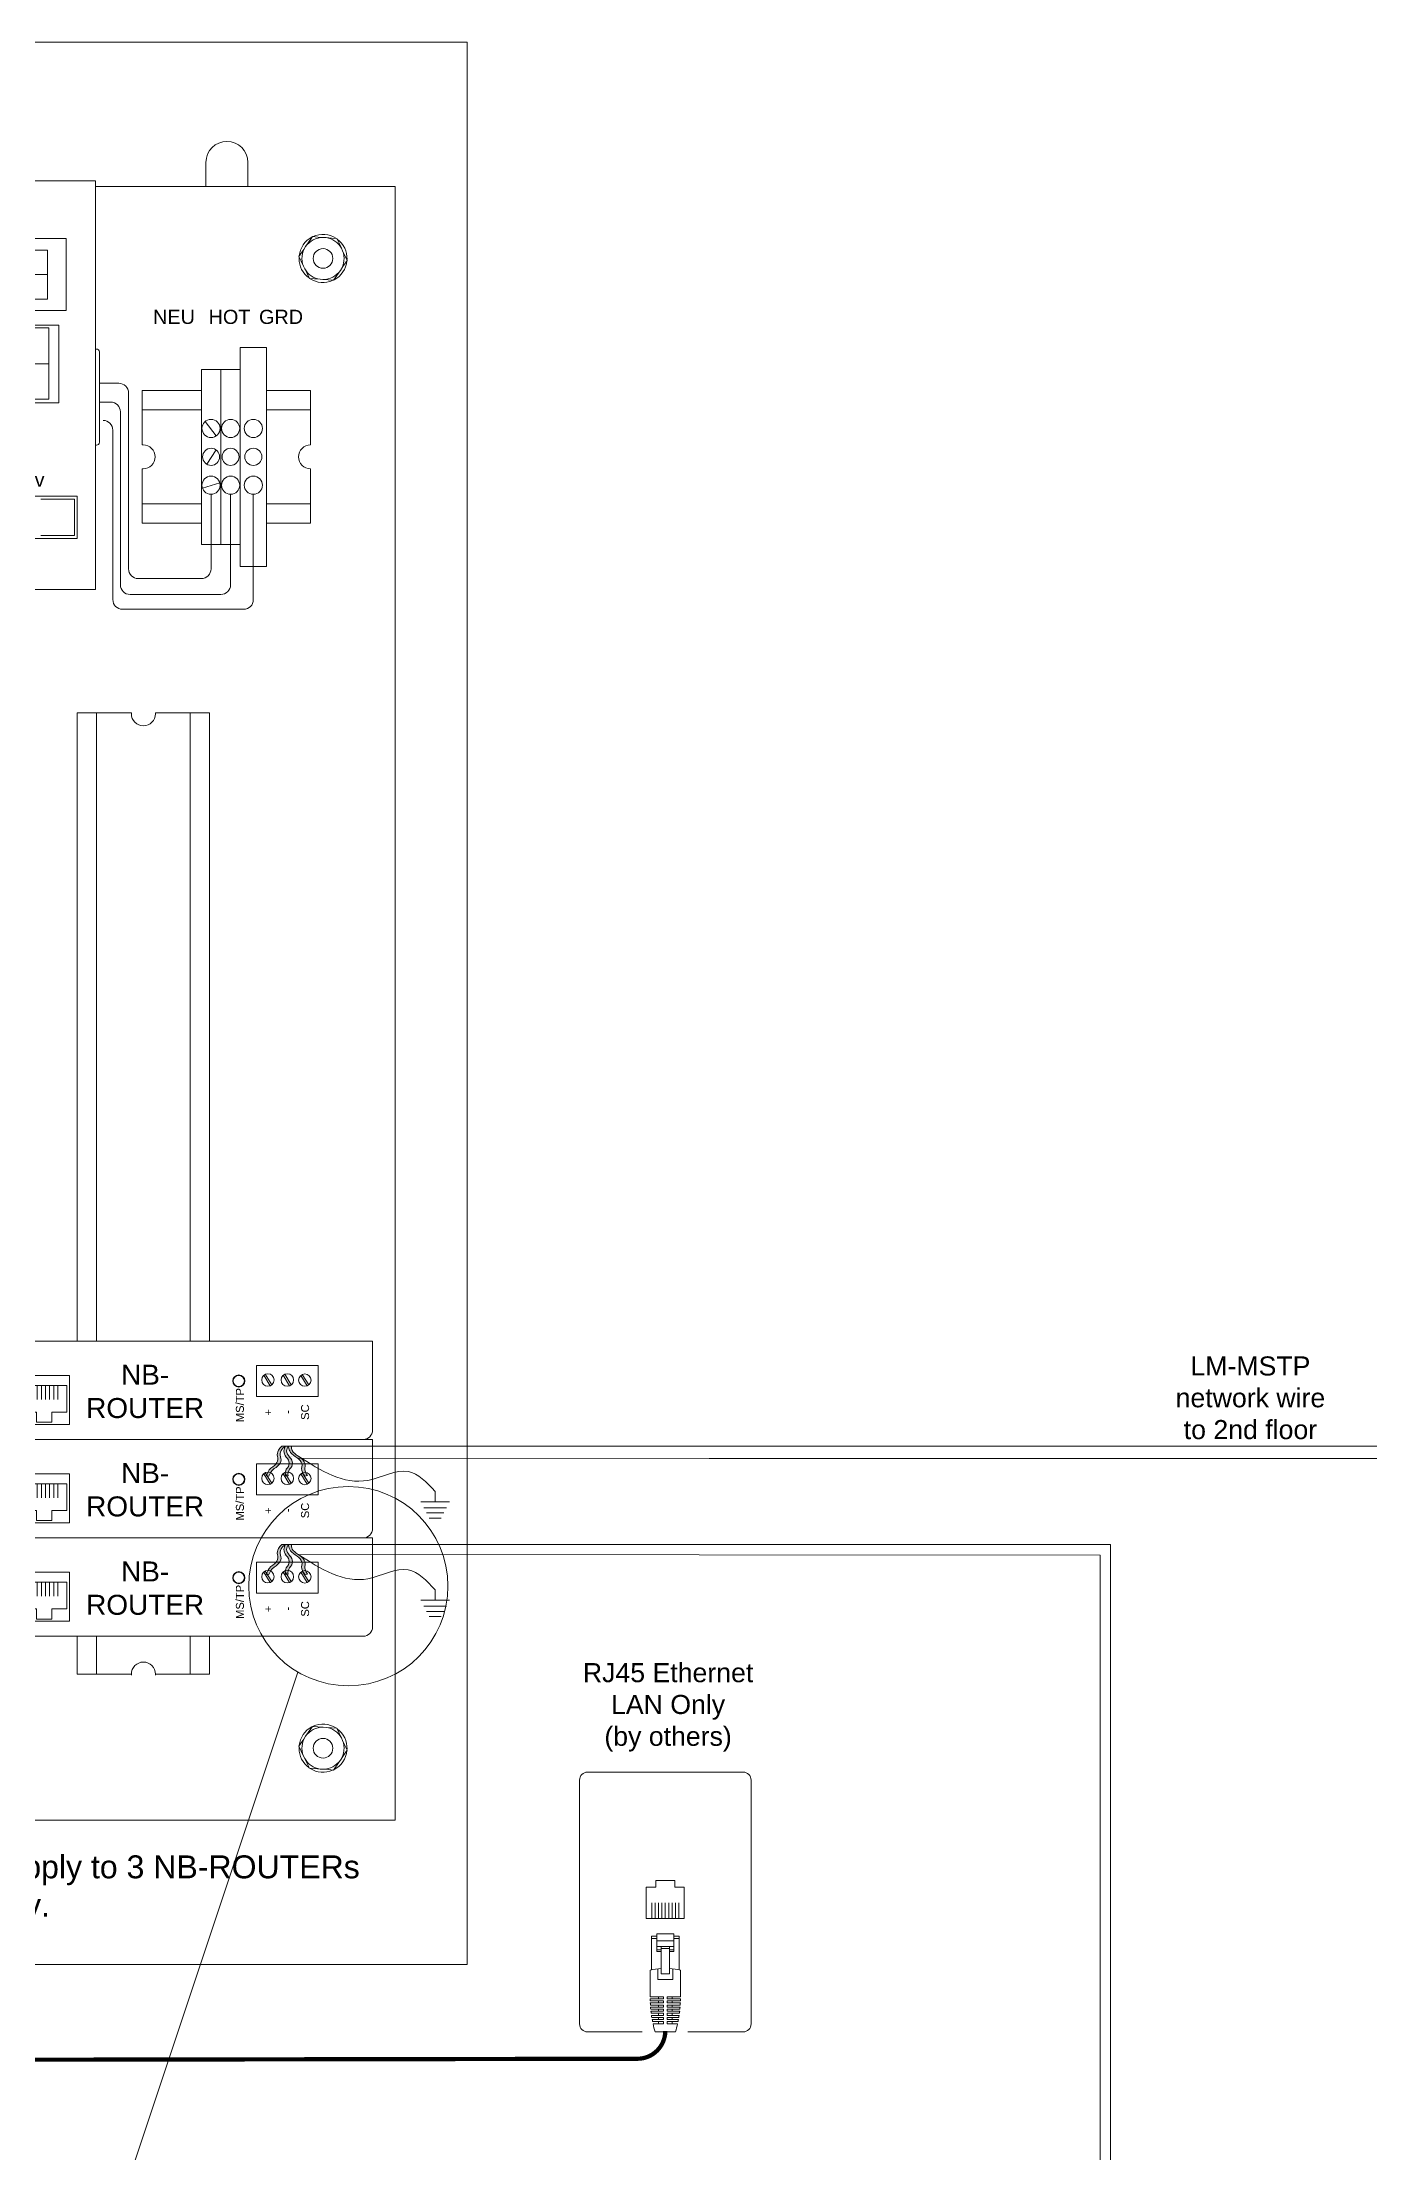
# Model space of a CAD drawing. Header units: inches. Extents: x -60 to 2005, y -577 to 104.
# Drawn here: x 524.78 to 541.22, y -352.21 to -326.08 of the extents above; entities that cross this region are included whole.
import ezdxf

# ---------------------------------------------------------------- set-up
doc = ezdxf.new("R2010")
doc.units = ezdxf.units.IN
doc.header["$MEASUREMENT"] = 0
doc.linetypes.add('SLD-Solid', pattern=[0])
doc.layers.get('0').update_dxf_attribs({"lineweight": 5})
for name, color, linetype, lineweight in [('PANEL', 7, 'Continuous', 0), ('WATTSTOPPER', 160, 'Continuous', 5), ('WS_DETAIL', 7, 'Continuous', 5), ('WS_LowVoltage', 6, 'Continuous', 5)]:
    doc.layers.add(name, color=color, linetype=linetype, lineweight=lineweight)
doc.styles.add('ARIAL', font='arial.ttf')

# ---------------------------------------------------------------- blocks, each defined once
blk = doc.blocks.new('NB-ROUTER_Horz')
for p, q in [((-28.71615209616084, 0.908042277280174), (-28.71615209616084, 9.744020503473621)), ((-23.04836225867166, 9.744020503473621), (-28.71615209616084, 9.744020503473621)), ((-28.01499624078861, 0.908042277280174), (-28.01499624078861, 9.744020503473621)), ((-27.15729374528837, 7.970531687414905), (-26.12224751925623, 8.6214794582188)), ((-27.05685455168532, 7.817284110891023), (-26.02375641759772, 8.455021898038012)), ((-24.92991067640196, 0.9080422772806287), (-24.92991067640196, 9.744020503473621)), ((-27.15729374528837, 6.045413252107664), (-26.12224751925623, 6.696361022911105)), ((-27.05685455168532, 5.892165675583328), (-26.02375641759772, 6.529903462730545)), ((11.54993600335638, 7.341738165681818), (17.66515858008916, 7.341738165681818)), ((12.27156286057561, 6.357197389054818), (12.90930064772238, 5.324099254966768)), ((12.42481043709904, 6.457636582658097), (13.07575820790316, 5.422590356625733)), ((14.19668129588263, 6.357197389054818), (14.8344190830303, 5.324099254966768)), ((14.34992887240696, 6.457636582658097), (15.00087664321109, 5.422590356625733)), ((15.92909257953852, 6.343121379813283), (16.56683036668528, 5.310023245725461)), ((16.08234015606195, 6.443560573416562), (16.73328792686607, 5.408514347384198)), ((-27.15729374528837, 4.120294816799969), (-26.12224751925623, 4.771242587603638)), ((-27.05685455168532, 3.967047240275861), (-26.02375641759772, 4.604785027422849)), ((-10.97121591250425, 3.976651693205213), (-10.97121591250425, 5.344223150216976)), ((-10.56407924502264, 3.976651693205213), (-10.56407924502264, 5.344223150216976)), ((-10.15694257754194, 3.976651693205213), (-10.15694257754194, 5.344223150216976)), ((-9.749805910060331, 3.976651693205213), (-9.749805910060331, 5.344223150216976)), ((-9.342669242579632, 3.976651693205213), (-9.342669242579632, 5.344223150216976)), ((-8.935532575098023, 3.976651693205213), (-8.935532575098023, 5.344223150216976)), ((-8.528395907617323, 3.976651693205213), (-8.528395907617323, 5.344223150216976)), ((-8.121259240135714, 3.976651693205213), (-8.121259240135714, 5.344223150216976)), ((-27.15729374528837, 2.195176381491819), (-26.12224751925623, 2.84612415229617)), ((-27.05685455168532, 2.041928804967711), (-26.02375641759772, 2.679666592115154)), ((-23.92658066483455, 2.452794800808078), (-24.38727047548491, 2.452794800808078)), ((-23.92658066483455, 2.083264579370734), (-23.92658066483455, 2.82232502224565)), ((-23.92658066483455, 2.82232502224565), (-23.5875098639417, 2.483254221351899)), ((-23.92658066483455, 2.452794800808078), (-23.5875098639417, 2.113723999914328)), ((-23.04836225867257, 0.9080422772806287), (-28.71615209616084, 0.9080422772806287)), ((-23.92658066483455, 2.083264579370734), (-23.5875098639417, 1.744193778476756))]:
    blk.add_line(p, q)
at = {"color": 7, "linetype": 'SLD-Solid', "lineweight": 15}
for p, q in [((-6.966977033416697, 6.333616119503858), (-11.99264507652151, 6.333616119503858)), ((-11.99264507652151, 6.333616119503858), (-11.99264507652151, 1.499077929588793)), ((-11.99264507652151, 1.499081419869526), (-11.99264507652151, 6.333616032228974)), ((-6.966977033416697, 1.499077929588793), (-6.966977033416697, 6.333616119503858)), ((-11.71943968055893, 5.344223150216976), (-11.71943968055893, 2.720832585087919)), ((-7.240936338265783, 5.344223150216976), (-11.71943968055893, 5.344223150216976)), ((-7.240936338265783, 2.720832585087919), (-7.240936338265783, 5.344223150216976)), ((-11.71943968055893, 2.720832585087919), (-10.229726974183, 2.720832585087919)), ((-10.229726974183, 2.720832585087919), (-10.229726974183, 1.708952888478507)), ((-8.730646252370207, 1.708952888478507), (-8.730646252370207, 2.720832585087919)), ((-8.730646252370207, 2.720832585087919), (-7.240936338265783, 2.720832585087919)), ((-6.966979825688213, 1.499081419869526), (-11.99264507652151, 1.499081419869526)), ((-11.99264507652151, 1.499077929588793), (-6.966977033416697, 1.499077929588793)), ((-10.229726974183, 1.708952888478507), (-8.730646252370207, 1.708952888478507))]:
    blk.add_line(p, q, dxfattribs=at)
blk.add_lwpolyline([(23.04836225867257, 0.9369252975654945), (23.04836225867257, 9.744020503473621), (-23.04836225867257, 9.744020503473621), (-23.04836225867257, 0.9369252975654945, 0.414213562373095), (-22.11143696110685, 0), (22.11143696110685, 0, 0.414213562373095)], format="xyb", close=True, dxfattribs=at)
for points in [[(11.54993600335638, 7.341738165681818), (11.54993600335638, 4.256652601295855), (17.66515858008916, 4.256652601295855), (17.66515858008916, 4.256652601295855)], [(17.66515858008916, 7.341738165681818), (17.66515858008916, 4.256652601295855), (17.66515858008916, 4.256652601295855), (17.66515858008916, 4.256652601295855)]]:
    blk.add_lwpolyline(points)
for centre in [(-26.59709585768269, 8.228150106730709), (-26.59709585768269, 6.303031671423241), (12.68242885641484, 5.897438695052188), (14.60754729172277, 5.897438695052188), (16.33995857537775, 5.88336268581088), (-26.59709585768269, 4.377913236115774), (-26.59709585768269, 2.452794800808078)]:
    blk.add_circle(centre, 0.6165946182449321)
for centre, radius in [((9.798095380522682, 5.79919538348895), 0.5996321904419217), ((9.798095380522682, 5.79919538348895), 0.5527859255636302), ((-19.75038528516507, 4.965703766928073), 0.5996321904419217), ((-19.75038528516507, 4.965703766928073), 0.5527859255636302), ((-14.05387947596682, 4.965703766928073), 0.5996321904419217), ((-14.05387947596682, 4.965703766928073), 0.5527859255636302)]:
    blk.add_circle(centre, radius, dxfattribs=at)
at = {"rotation": 90, "style": 'ARIAL'}
for s, width, heights, insert, char_height, attachment_point in [('HIB', 1.516321964529332, [0.8272851296043657], (-24.05536929007849, 8.228150106730709), 0.6190624976854191, 5), ('HI', 1.516321964529332, [0.8272851296043657], (-24.01243867455469, 6.303031671423241), 0.6190624976854191, 5), ('\\pi-2.1321;Power', 0.9353333333333332, [0], (-21.57580981117644, 6.509857669887424), 0.7923999970373364, 1), ('\\pi-3.1537;Ethernet', 0.9353333333333332, [0], (-15.85238482567365, 6.851622727407857), 0.7923999970373364, 1), ('COM', 1.977174283765348, [0], (-24.01243867455469, 4.377913236115774), 0.6190624976854191, 5), ('\\pi-2.317;MS/TP', 0.9353333333333332, [0], (9.51095428601528, 4.03312242225816), 0.7923999970373364, 1), ('+', 0.5984502046384721, [0], (12.30848234904897, 2.695253402295748), 0.7923999970373364, 2), ('\\pi0.023169;-', 0.3452442019099591, [0], (14.2336007843569, 2.524271211939322), 0.7923999970373364, 1), ('SC', 1.516321964529332, [0.8272851296043657], (15.96601206801188, 1.944294952170367), 0.7923999970373364, 1)]:
    blk.add_mtext_dynamic_manual_height_columns(s, width=width, gutter_width=1, heights=heights, dxfattribs=dict(at, insert=insert, char_height=char_height, attachment_point=attachment_point))
at = {"insert": (0.52195078546265, 4.753661524884819), "char_height": 1.980999992593341, "attachment_point": 5, "style": 'ARIAL'}
blk.add_mtext_dynamic_manual_height_columns('NB-\\PROUTER', width=11.7812551159618, gutter_width=1, heights=[0], dxfattribs=at)
blk = doc.blocks.new('*U248')
at = {"color": 7, "linetype": 'SLD-Solid', "lineweight": 15}
for p, q in [((70.72736622524417, 190.383226541267), (-70.72736622524417, 190.383226541267)), ((71.10813486743382, 190.383226541267), (70.72736622524417, 190.383226541267)), ((71.10813486743382, 190.383226541267), (74.70637424371353, 190.383226541267)), ((76.15328726580492, 190.383226541267), (74.70637424371353, 190.383226541267)), ((76.15328726580492, 190.383226541267), (76.15328726580492, -1.591615728102624e-12)), ((50.28020797170348, 178.4842720901779), (50.28020797170348, 176.1044834337868)), ((54.43056550908614, 176.1044834337868), (54.43056550908614, 178.4842720901779)), ((39.34248450422137, 176.6482024919408), (-38.34338775086007, 176.6482024919408)), ((39.34248450422137, 176.6482024919408), (38.4952808370831, 176.6482024919408)), ((39.34248450422137, 176.6482024919408), (39.34248450422137, 137.1769503571929)), ((39.34248450422137, 176.1044834337868), (69.01391571204158, 176.1044834337868)), ((69.01391571204158, 176.1044834337868), (69.01391571204158, 14.27874310752554)), ((29.29977090133025, 170.9367063658385), (36.43913966282298, 170.9367063658385)), ((31.15600616503298, 169.7944060237187), (34.58290439912025, 169.7944060237187)), ((34.58290439912025, 169.7944060237187), (34.58290439912025, 167.36702058898)), ((36.43913966282298, 170.9367063658385), (36.43913966282298, 163.7973348120747)), ((62.16930017818368, 171.0288619490955), (61.89035390597155, 171.0497480163283)), ((63.81120753433561, 169.7366733598294), (63.69047601362536, 169.9890094420955)), ((31.15600616503298, 167.36702058898), (34.58290439912025, 167.36702058898)), ((34.58290439912025, 167.36702058898), (34.58290439912025, 165.4892235323425)), ((59.49475550188663, 168.9651118800232), (59.49775438370989, 169.0845477944322)), ((59.937886366763, 168.193550400217), (60.05861788747325, 167.9412143179509)), ((34.58290439912025, 165.4892235323425), (34.58290439912025, 164.9396351541945)), ((61.57979372291584, 166.9013562264074), (61.85873999512796, 166.8804757437181)), ((36.43913966282298, 163.7973348120747), (29.29977090133025, 163.7973348120747)), ((31.15600616503298, 164.9396351541945), (34.58290439912025, 164.9396351541945)), ((30.0137086151849, 162.3694593844136), (35.72520474123985, 162.3694593844136)), ((31.01321862226223, 162.0838842989185), (34.725691941891, 162.0838842989185)), ((34.725691941891, 161.424376011352), (34.725691941891, 162.0838842989185)), ((34.725691941891, 158.5141985220137), (34.725691941891, 161.424376011352)), ((35.72520474123985, 162.3694593844136), (35.72520474123985, 154.6589376596135)), ((39.43767806091591, 159.9896707280225), (39.34248450422137, 159.9896707280225)), ((39.7232503541868, 159.7040956424805), (39.7232503541868, 150.7560856034092)), ((53.65977469165546, 160.1608527116684), (54.97146997421942, 160.1608527116684)), ((53.65977469165546, 153.8089138149587), (53.65977469165546, 160.1608527116684)), ((56.28316525678338, 160.1608527116684), (54.97146997421942, 160.1608527116684)), ((56.28316525678338, 160.1608527116684), (56.28316525678338, 139.0224856998123)), ((31.01321862226223, 158.5141985220137), (34.725691941891, 158.5141985220137)), ((34.725691941891, 155.0397063018499), (34.725691941891, 158.5141985220137)), ((49.83498611948244, 140.6236071452386), (49.83520311534585, 157.9717932774247)), ((49.83520311534585, 157.9717932774247), (51.74652956972704, 157.9717932774247)), ((51.74652956972704, 157.9717932774247), (51.74732615660332, 140.6236071452383)), ((51.74855674683522, 157.9717932774247), (53.6598832012628, 157.9717932774247)), ((53.6596661937233, 140.6236071452383), (53.6598831895858, 157.9717932774247)), ((31.01321862226223, 155.0397063018499), (34.725691941891, 155.0397063018499)), ((43.97852408008794, 154.9340920495945), (43.97852408008794, 155.8762658929631)), ((49.83512101356655, 155.8762658929631), (43.97852408008794, 155.8762658929631)), ((43.97852408008794, 153.965039959751), (43.97852408008794, 154.9340920495945)), ((49.83512101356655, 155.3375338022186), (49.83512101356655, 155.5249164491959)), ((60.63705584400623, 155.8762658929631), (56.28316525678338, 155.8762658929631)), ((60.63705584400623, 154.9340920495945), (60.63705584400623, 155.8762658929631)), ((60.63705584400623, 153.965039959751), (60.63705584400623, 154.9340920495945)), ((35.72520474123985, 154.6589376596135), (30.0137086151849, 154.6589376596135)), ((43.97852408008794, 153.4110286497814), (43.97852408008794, 153.965039959751)), ((49.83512101356655, 153.965039959751), (43.97852408008794, 153.965039959751)), ((43.97852408008794, 150.5076838083826), (43.97852408008794, 153.4110286497814)), ((51.29094719336747, 151.3846744844715), (50.21324522373799, 152.8224299203356)), ((53.65977469165546, 145.8156595202129), (53.65977469165546, 153.8089138149587)), ((60.63705584400623, 153.965039959751), (56.28316525678338, 153.965039959751)), ((60.63705584400623, 153.4110286497814), (60.63705584400623, 153.965039959751)), ((60.63705584400623, 150.5076844646053), (60.63705584400623, 153.4110286497814)), ((43.97852408008794, 150.5076838083828), (44.05347797656532, 150.5076838083828)), ((39.34248450422137, 150.4705105178675), (39.43767806091591, 150.4705105178675)), ((51.27494783033418, 150.005231004231), (50.35278831957585, 148.5947173007978)), ((43.97852408008794, 145.224550310593), (43.97852408008794, 148.1278951519919)), ((44.05347797656532, 148.1278951519919), (43.97852408008794, 148.1278951519919)), ((51.65548482989542, 146.738701225733), (49.93808918253755, 146.2078138050571)), ((60.63705584400623, 145.224550310593), (60.63705584400623, 148.127894208789)), ((37.5338446227538, 145.4253525350002), (22.20799472980207, 145.4253525350002)), ((37.24826953721231, 145.1397774494587), (33.91656206754806, 145.1397774494587)), ((37.24826953721231, 141.5224976865245), (37.24826953721231, 145.1397774494587)), ((37.5338446227538, 141.2369226009828), (37.5338446227538, 145.4253525350002)), ((43.97852408008794, 144.6705334160335), (43.97852408008794, 145.224550310593)), ((43.97852408008794, 143.7014813262369), (43.97852408008794, 144.6705334160335)), ((49.83512101356655, 144.6705334160333), (43.97852408008794, 144.6705334160335)), ((53.65977469165546, 138.4571629648829), (53.65977469165546, 145.8156595202129)), ((60.63705584400623, 144.6705334160335), (56.28316525678338, 144.6705334160335)), ((60.63705584400623, 144.6705334160335), (60.63705584400623, 145.224550310593)), ((60.63705584400623, 143.7014813262369), (60.63705584400623, 144.6705334160335)), ((43.97852408008794, 142.7593130673647), (43.97852408008794, 143.7014813262369)), ((49.83512101356655, 142.7593130673647), (43.97852408008794, 142.7593130673647)), ((60.63705584400623, 142.7593130673647), (56.28316525678338, 142.7593130673647)), ((60.63705584400623, 142.7593130673647), (60.63705584400623, 143.7014813262369)), ((27.80762753701083, 141.2369226009828), (37.5338446227538, 141.2369226009828)), ((33.91656206754806, 141.5224976865245), (37.24826953721231, 141.5224976865245)), ((53.6596661937233, 140.6236071452383), (49.83498611948335, 140.6236071452386)), ((56.28316525678338, 138.4571629648829), (53.65977469165546, 138.4571629648829)), ((56.28316525678338, 139.0224856998123), (56.28316525678338, 138.4571629648829)), ((39.34248450422047, 136.1917674103872), (4.835526299184039, 136.1917674103872)), ((38.4952808370831, 136.1917674103872), (38.35730155741521, 136.1917674103872)), ((39.34248450422137, 137.1769503571929), (39.34248450422137, 137.0389710774784)), ((39.34248450422137, 137.0389710774784), (39.34248450422137, 136.1917674103872)), ((37.52498340159354, 120.201267855145), (37.52498340159354, 123.9496922909411)), ((37.52498340159354, 123.9496922909411), (38.46715445273685, 123.9496922909411)), ((38.46715445273685, 123.9496922909411), (39.43620654253345, 123.9496922909411)), ((39.43620654253345, 120.201267855145), (39.43620654253345, 123.9496922909411)), ((39.43620654253345, 123.9496922909411), (39.99022064477458, 123.9496922909411)), ((39.99022064477458, 123.9496922909411), (42.89356548622027, 123.9496922909414)), ((42.89356548622118, 123.9496922909411), (42.89356548622118, 123.874738394464)), ((45.27335414261097, 123.9496922909414), (48.17669619173785, 123.9496922909411)), ((45.27335414261097, 123.874738394464), (45.27335414261097, 123.9496922909411)), ((48.17669619173785, 123.9496922909411), (48.7307130862514, 123.9496922909411)), ((48.7307130862514, 120.201267855145), (48.7307130862514, 123.9496922909411)), ((48.7307130862514, 123.9496922909411), (49.699765176048, 123.9496922909411)), ((49.699765176048, 123.9496922909411), (50.64193901946373, 123.9496922909411)), ((50.64193901946373, 120.201267855145), (50.64193901946373, 123.9496922909411)), ((37.52498340159354, 110.4572473516714), (37.52498340159354, 120.201267855145)), ((39.43620654253345, 110.4572473516714), (39.43620654253345, 120.201267855145)), ((48.7307130862514, 110.4572473516714), (48.7307130862514, 120.201267855145)), ((50.64193901946373, 110.4572473516714), (50.64193901946373, 120.201267855145)), ((37.52498340159354, 100.7132268481978), (37.52498340159354, 110.4572473516714)), ((39.43620654253345, 100.7132268481978), (39.43620654253345, 110.4572473516714)), ((48.7307130862514, 100.7132268481978), (48.7307130862514, 110.4572473516714)), ((50.64193901946373, 100.7132268481978), (50.64193901946373, 110.4572473516714)), ((37.52498340159354, 90.96920634472417), (37.52498340159354, 100.7132268481978)), ((39.43620654253345, 90.96920634472417), (39.43620654253345, 100.7132268481978)), ((48.7307130862514, 90.96920634472417), (48.7307130862514, 100.7132268481978)), ((50.64193901946373, 90.96920634472417), (50.64193901946373, 100.7132268481978)), ((37.52498340159354, 81.22518584125055), (37.52498340159354, 90.96920634472417)), ((39.43620654253345, 81.22518584125055), (39.43620654253345, 90.96920634472417)), ((48.7307130862514, 81.22518584125055), (48.7307130862514, 90.96920634472417)), ((50.64193901946373, 81.22518584125055), (50.64193901946373, 90.96920634472417)), ((37.52498340159354, 71.48116533777716), (37.52498340159354, 81.22518584125055)), ((39.43620654253345, 71.48116533777716), (39.43620654253345, 81.22518584125055)), ((48.7307130862514, 71.48116533777716), (48.7307130862514, 81.22518584125055)), ((50.64193901946373, 71.48116533777716), (50.64193901946373, 81.22518584125055)), ((37.52498340159354, 61.73714483430354), (37.52498340159354, 71.48116533777716)), ((39.43620654253345, 61.73714483430354), (39.43620654253345, 71.48116533777716)), ((48.7307130862514, 61.73714483430354), (48.7307130862514, 71.48116533777716)), ((50.64193901946373, 61.73714483430354), (50.64193901946373, 71.48116533777716)), ((37.52498340159354, 28.75808181257821), (37.52498340159264, 32.50508332388267)), ((39.43620654253345, 28.75808181257821), (39.43620654253345, 32.50508332388267)), ((48.7307130862514, 28.75808181257821), (48.7307130862514, 32.50508332388267)), ((50.64193901946373, 28.75808181257821), (50.64193901946373, 32.50508332388267)), ((37.52498340159354, 28.75808181257821), (38.46715445273685, 28.75808181257821)), ((38.46715445273685, 28.75808181257821), (39.43620654253345, 28.75808181257821)), ((39.43620654253345, 28.75808181257821), (39.99022064477458, 28.75808181257821)), ((39.99022064477458, 28.75808181257821), (42.89356482999801, 28.75808181257821)), ((42.89356548622118, 28.75808172970733), (42.89356548622118, 28.64265270122519)), ((45.27335414261097, 28.64265270122519), (45.27335414261097, 28.75808172970733)), ((45.27335508581427, 28.75808181257821), (48.17669619173785, 28.75808181257821)), ((48.17669619173785, 28.75808181257821), (48.7307130862514, 28.75808181257821)), ((48.7307130862514, 28.75808181257821), (49.699765176048, 28.75808181257821)), ((49.699765176048, 28.75808181257821), (50.64193901946373, 28.75808181257821)), ((62.16930017818368, 23.48187031485827), (61.89035390597155, 23.50275079754761)), ((59.49475550188663, 21.4181146612425), (59.49775438370989, 21.53755057565172)), ((63.81120753433561, 22.18967614104872), (63.69047601362536, 22.4420122233148)), ((59.937886366763, 20.64655318148311), (60.05861788747325, 20.39421709916996)), ((61.57979372291584, 19.35436459216976), (61.85873999512796, 19.33347852493739)), ((69.01391571204158, 14.27874310752554), (-69.01391571204158, 14.27874310752554)), ((76.15328726580492, -1.591615728102624e-12), (-76.15328726580492, 1.591615728102624e-12))]:
    blk.add_line(p, q, dxfattribs=at)
for p, q in [((39.7232503541868, 156.6048648825362), (41.65112103889624, 156.6048648825362)), ((39.7232503541868, 154.7369086719305), (40.83917140283006, 154.7369086719305)), ((42.61446921129073, 155.6415167101417), (42.61446921129073, 138.2212959516486)), ((41.80251957522455, 153.773560499536), (41.80251957522456, 136.6481920427859)), ((41.05459627078449, 151.9639252791194), (41.05459627078449, 135.1799618195224)), ((50.78662087092426, 138.2212959516486), (50.78662087092425, 145.6066961956337)), ((52.72088941582069, 136.6481920427859), (52.72088941582069, 145.6066961956337)), ((54.97146844379813, 135.1799618195224), (54.97146844379813, 145.6066961956337)), ((43.57781738368521, 137.2579477792541), (49.82327269852976, 137.2579477792541)), ((42.01794444317898, 134.2166136471279), (54.00812027140364, 134.2166136471279)), ((42.76586774761904, 135.6848438703914), (51.7575412434262, 135.6848438703914))]:
    blk.add_line(p, q)
at = {"color": 7, "linetype": 'SLD-Solid', "lineweight": 15, "flags": 128}
for points in [[(60.15353221864598, 170.1415782540209), (59.96622217026243, 169.867563104114), (59.47838730319518, 169.1539241615897)], [(60.82868271859252, 171.1292267620024), (60.65809269301599, 170.879682934677), (60.40901796451226, 170.5153159982035), (60.15353221864598, 170.1415782540209)], [(61.89035390597155, 171.0497480163283), (61.35822829047765, 171.0895823258147), (60.82868271859252, 171.1292267620024)], [(63.23097136560818, 170.9493832034216), (62.70936138234765, 170.9884356815396), (62.16930017818368, 171.0288619490955)], [(63.69047601362536, 169.9890094420955), (63.46016523861954, 170.4703606930664), (63.23097136560818, 170.9493832034216)], [(64.27070659790252, 168.7762940139601), (64.04494719846434, 169.2481404290272), (63.81120753433561, 169.7366733598294)], [(59.47838730319518, 169.1539241615897), (59.70414670263517, 168.6820777465225), (59.937886366763, 168.193550400217)], [(60.05861788747325, 167.9412143179509), (60.28892866247907, 167.4598574824365), (60.51811695099377, 166.9808349720815)], [(62.92041118250609, 166.8009969980437), (63.40824604957334, 167.514635940568), (63.59556168245263, 167.7886455059786)], [(63.59556168245263, 167.7886455059786), (63.84784191966128, 168.1576978463065), (64.10012215682264, 168.5267501866349), (64.27070659790252, 168.7762940139601)], [(60.51811695099377, 166.9808349720815), (61.03973251875095, 166.9417880785065), (61.57979372291584, 166.9013562264074)], [(61.85873999512796, 166.8804757437181), (62.39086561062186, 166.8406358496884), (62.92041118250609, 166.8009969980437)], [(60.82868271859252, 23.58222954322173), (60.65809269301599, 23.33268571594317), (60.40901796451226, 22.9683243639663), (60.15353221864598, 22.59458103528709)], [(61.89035390597155, 23.50275079754761), (61.35822829047765, 23.54259069157729), (60.82868271859252, 23.58222954322173)], [(63.23097136560818, 23.40239156918392), (62.70936138234765, 23.44143846275892), (62.16930017818368, 23.48187031485827)], [(63.69047601362536, 22.4420122233148), (63.46016523861954, 22.92336905882917), (63.23097136560818, 23.40239156918392)], [(60.15353221864598, 22.59458103528709), (59.96622217026243, 22.32056588533328), (59.47838730319518, 21.60693252730539)], [(59.47838730319518, 21.60693252730539), (59.70414670263517, 21.13508611223847), (59.937886366763, 20.64655318148311)], [(63.59556168245263, 20.24164828724474), (63.84784191966128, 20.6107006275729), (64.10012215682264, 20.97975855239724), (64.27070659790252, 21.2293023796758)], [(64.27070659790252, 21.2293023796758), (64.04494719846434, 21.70114879474318), (63.81120753433561, 22.18967614104872)], [(60.05861788747325, 20.39421709916996), (60.28892866247907, 19.91286584819886), (60.51811695099377, 19.43384333784411)], [(60.51811695099377, 19.43384333784411), (61.03973251875095, 19.39479085972607), (61.57979372291584, 19.35436459216976)], [(61.85873999512796, 19.33347852493739), (62.39086561062186, 19.29364421545074), (62.92041118250609, 19.25399977926304)], [(62.92041118250609, 19.25399977926304), (63.40824604957334, 19.96763872183442), (63.59556168245263, 20.24164828724474)]]:
    blk.add_lwpolyline(points, dxfattribs=at)
at = {"color": 7, "linetype": 'SLD-Solid', "lineweight": 15}
for centre, radius in [((61.87454665120231, 168.9651112009396), 0.9709544243730812), ((61.87454665120231, 21.41811534032581), 0.9709544243730777)]:
    blk.add_circle(centre, radius, dxfattribs=at)
for centre, radius, start, end in [((52.35538562793636, 178.4842722242049), 2.075177103071852, 0, 180), ((61.87454665120231, 168.9651112009396), 2.379790255816366, 117.9069669166068, 173.3419977083929), ((61.87454665120231, 168.9651112009396), 2.084696264095159, 145.6439301386904, 201.7222840759048), ((61.87454665120231, 168.9651112009396), 2.084696264095159, 89.5655762015962, 145.6439301386904), ((61.87454665120231, 168.9651112009396), 2.37979025581636, 57.35561865742348, 114.2505009443673), ((61.87454665120231, 168.9651112009396), 2.084696264095124, 29.41611708689492, 81.87174319059355), ((61.87454665120231, 168.9651112009396), 2.379790255816374, 357.4795308965033, 53.48601328100908), ((61.87454665120231, 168.9651112009396), 2.084696264095121, 325.6439301386903, 21.72228407590473), ((61.87454665120231, 168.9651112009396), 2.379790255816343, 180, 234.3722309897225), ((61.87454665120231, 168.9651112009396), 2.084696264095133, 209.416117086895, 261.8717431905936), ((61.87454665120231, 168.9651112009396), 2.084696264095121, 269.5655762015962, 325.6439301386903), ((61.87454665120231, 168.9651112009396), 2.379790255816313, 297.5976651353095, 354.1111665370927), ((61.87454665120231, 168.9651112009396), 2.379790255816313, 237.5484049351009, 293.6201484141047), ((39.43767669932959, 159.7040945150316), 0.2855748306979622, 0, 90), ((50.78662087092425, 152.1294309406858), 0.8994482856629069, 90, 270), ((50.78662087092425, 152.1294309406858), 0.8994482856629069, 270, 90), ((52.72088941582069, 152.1294309406858), 0.8994482856629069, 90, 270), ((52.72088941582069, 152.1294309406858), 0.8994482856629069, 270, 90), ((54.97146844379813, 152.1294309406858), 0.8994482856629069, 90, 270), ((54.97146844379813, 152.1294309406858), 0.8994482856629069, 270, 90), ((39.43767669932959, 150.7560831531621), 0.2855748306979622, 270, 0), ((44.05347825061608, 149.3177893366972), 1.189895127908171, 270, 90), ((60.63705584400623, 149.3177893366972), 1.189895127908265, 90, 270), ((50.78662087092425, 149.3177877109913), 0.8432327678089749, 90, 270), ((50.78662087092425, 149.3177877109913), 0.8432327678089749, 270, 90), ((52.72088941582069, 149.3177877109913), 0.8432327678089749, 90, 270), ((52.72088941582069, 149.3177877109913), 0.8432327678089749, 270, 90), ((54.97146844379813, 149.3177877109913), 0.8432327678089749, 90, 270), ((54.97146844379813, 149.3177877109913), 0.8432327678089749, 270, 90), ((50.78662087092425, 146.5061444812966), 0.8994482856628795, 90, 270), ((50.78662087092425, 146.5061444812966), 0.8994482856628795, 270, 90), ((52.72088941582069, 146.5061444812966), 0.8994482856628795, 90, 270), ((52.72088941582069, 146.5061444812966), 0.8994482856628795, 270, 90), ((54.97146844379813, 146.5061444812966), 0.8994482856628795, 90, 270), ((54.97146844379813, 146.5061444812966), 0.8994482856628795, 270, 90), ((44.08345995790614, 123.8747381204134), 1.189895127908171, 180, 0), ((44.08345995790614, 28.75808181257821), 1.189895127908171, 0, 180), ((61.87454665120231, 21.41811534032581), 2.379790255816336, 117.9069669166068, 173.3419977083929), ((61.87454665120231, 21.41811534032581), 2.084696264095149, 89.5655762015962, 145.6439301386904), ((61.87454665120231, 21.41811534032581), 2.379790255816327, 57.35561865742348, 114.2505009443673), ((61.87454665120231, 21.41811534032581), 2.084696264095124, 29.41611708689492, 81.87174319059355), ((61.87454665120231, 21.41811534032581), 2.379790255816337, 357.4795308965033, 53.48601328100908), ((61.87454665120231, 21.41811534032581), 2.379790255816343, 180, 234.3722309897225), ((61.87454665120231, 21.41811534032581), 2.084696264095149, 145.6439301386904, 201.7222840759048), ((61.87454665120231, 21.41811534032581), 2.379790255816332, 297.5976651353095, 354.1111665370927), ((61.87454665120231, 21.41811534032581), 2.084696264095121, 325.6439301386903, 21.72228407590473), ((61.87454665120231, 21.41811534032581), 2.084696264095141, 209.416117086895, 261.8717431905936), ((61.87454665120231, 21.41811534032581), 2.37979025581634, 237.5484049351009, 293.6201484141047), ((61.87454665120231, 21.41811534032581), 2.084696264095132, 269.5655762015962, 325.6439301386903)]:
    blk.add_arc(centre, radius, start, end, dxfattribs=at)
for centre, start, end in [((40.83917140283006, 153.773560499536), 0, 90), ((41.65112103889624, 155.6415167101417), 0, 90), ((40.09124809839, 151.9639252791194), 0, 90), ((43.57781738368521, 138.2212959516486), 180, 270), ((49.82327269852976, 138.2212959516486), 270, 0), ((42.76586774761904, 136.6481920427859), 180, 270), ((51.7575412434262, 136.6481920427859), 270, 0), ((42.01794444317898, 135.1799618195224), 180, 270), ((54.00812027140364, 135.1799618195224), 270, 0)]:
    blk.add_arc(centre, 0.9633481723944897, start, end)
for p in [(43.73360769767305, 51.99312433082991), (43.73360769767305, 42.24910382735629), (43.73360769767305, 32.50508332388267)]:
    blk.add_blockref('NB-ROUTER_Horz', p)
at = {"insert": (0, 10.80400586548842), "char_height": 2.271580018588998, "width": 132.4961969841647, "attachment_point": 2, "style": 'ARIAL'}
blk.add_mtext('LMNC-3 Network Cabinet. Includes DIN rails and pre-wired Power Supply to 3 NB-ROUTERs and 1 NB-SWITCH-8.  LMSM ordered separately.', dxfattribs=at)
at = {"layer": 'PANEL', "char_height": 1.405387946348238, "width": 3.069898592997486, "attachment_point": 2, "style": 'ARIAL'}
for s, insert in [('NEU', (47.113119764364, 163.8846313536567)), ('HOT', (52.61214862552833, 163.8846313536567)), ('GRD', (57.71538990120871, 163.8846313536567)), ('24v', (32.71383222463965, 147.7612862881044))]:
    blk.add_mtext(s, dxfattribs=dict(at, insert=insert))
blk = doc.blocks.new('A$C756910A1')
at = {"layer": 'WS_DETAIL'}
for p, q in [((0.1502355164945186, 6.597127019628033), (0.1502355164945186, 10.17284573411285)), ((0.1502355164945186, 10.17284573411285), (0.725468666911155, 10.17284573411285)), ((0.725468666911155, 9.924815362676668), (0.1502355164945186, 9.924815362676668)), ((0.725468666911155, 10.42537585766053), (0.725468666911155, 8.556956961277706)), ((0.725468666911155, 10.42537585766053), (2.506894660563006, 10.42537585766053)), ((2.506894660563063, 9.659063592378288), (0.7254686669112118, 9.659063592378288)), ((2.50689466056312, 9.057957948058288), (0.7254686669112118, 9.057957948058288)), ((1.168555581693596, 6.169918262987323), (1.168555581693539, 9.057957948058288)), ((2.063807745780906, 6.169918262987323), (2.063807745780679, 9.057957948058288)), ((2.506894660563006, 10.42537585766053), (2.506894660563177, 8.556956961277706)), ((3.082127810979699, 10.17284573411285), (2.506894660563063, 10.17284573411285)), ((3.082127810979699, 9.924815362676668), (2.506894660563063, 9.924815362676668)), ((3.082127810979927, 6.597127019628033), (3.082127810979699, 10.17284573411285)), ((0.7254686669112118, 8.735258730937062), (1.168555581693539, 8.735258730937062)), ((0.725468666911155, 8.556956961277706), (1.168555581693596, 8.556956961277706)), ((1.168555581693596, 8.848221287137449), (2.063807745780679, 8.848221287137449)), ((2.063807745780679, 8.735258730937062), (2.50689466056312, 8.735258730937062)), ((2.506894660563177, 8.556956961277706), (2.063807745780736, 8.556956961277706)), ((-6.402811436601041e-08, 6.564808555890693), (-6.402811436601041e-08, 3.726134365787232)), ((0.8080907998544546, 6.700560145413647), (0.8080907998544546, 5.545980966034392)), ((0.8080907998544546, 5.545980966034392), (2.424272527619593, 5.545980966034392)), ((1.168555581693539, 6.169918262987323), (2.063807745780906, 6.169918262987323)), ((2.42427252761965, 6.700560145413647), (2.424272527619593, 5.545980966034392)), ((3.232363391502219, 6.564808555890693), (3.232363391502219, 3.726134365787232)), ((-6.402811436601041e-08, 3.726134365787232), (1.427763863659294, 3.726134365787232)), ((0.001803363048139772, 3.50558276794095), (1.427763863659294, 3.50558276794095)), ((0.007215091914673621, 3.285031170094669), (1.427763863659294, 3.285031170094669)), ((0.01623947130153169, 3.064479572248388), (1.427763863659294, 3.064479572248388)), ((0.02888376853442765, 2.843927974402106), (1.427763863659294, 2.843927974402106)), ((0.04515819889135742, 2.623376376555825), (1.427763863659294, 2.623376376555825)), ((0.06507596708863161, 2.402824778709544), (1.427763863659294, 2.402824778709544)), ((0.8902139495456538, 3.726134365787232), (0.8902139495456538, 3.50558276794095)), ((0.8902139495456538, 3.285031170094669), (0.8902139495456538, 3.064479572248388)), ((0.8902139495456538, 2.843927974402106), (0.8902139495456538, 2.623376376555825)), ((0.8902139495457106, 2.402824778709544), (0.8902139495457106, 2.182273180863262)), ((1.427763863659294, 3.50558276794095), (1.427763863659237, 3.726134365787232)), ((1.427763863659294, 3.064479572248388), (1.427763863659294, 3.285031170094669)), ((1.427763863659294, 2.623376376555825), (1.427763863659294, 2.843927974402106)), ((1.427763863659294, 2.182273180863262), (1.427763863659294, 2.402824778709544)), ((1.804599463815038, 3.726134365787232), (3.232363391502219, 3.726134365787232)), ((1.804599463814753, 3.50558276794095), (1.804599463814753, 3.726134365787232)), ((1.804599463814981, 3.50558276794095), (3.230559964426021, 3.50558276794095)), ((1.804599463814981, 3.285031170094669), (3.225148235559374, 3.285031170094669)), ((1.804599463814753, 3.064479572248388), (1.804599463814753, 3.285031170094669)), ((1.804599463814981, 3.064479572248388), (3.216123856172572, 3.064479572248388)), ((1.804599463814981, 2.843927974402106), (3.203479558939677, 2.843927974402106)), ((1.804599463814753, 2.623376376555825), (1.804599463814753, 2.843927974402106)), ((1.804599463814924, 2.623376376555825), (3.187205128582747, 2.623376376555825)), ((1.804599463814867, 2.402824778709544), (3.167287360385473, 2.402824778709544)), ((1.804599463814753, 2.182273180863262), (1.804599463814753, 2.402824778709544)), ((2.34214937792845, 3.726134365787232), (2.34214937792845, 3.50558276794095)), ((2.34214937792845, 3.285031170094669), (2.34214937792845, 3.064479572248388)), ((2.34214937792845, 2.843927974402106), (2.34214937792845, 2.623376376555825)), ((2.34214937792845, 2.402824778709544), (2.34214937792845, 2.182273180863433)), ((0.08865332129224157, 2.182273180863262), (1.427763863659294, 2.182273180863433)), ((0.1159096201752448, 1.961721583016981), (1.427763863659294, 1.961721583017152)), ((0.1468674136732773, 1.74116998517087), (1.427763863659294, 1.74116998517087)), ((0.1815525382387762, 1.520618387324589), (1.427763863659294, 1.520618387324589)), ((0.2199942275513251, 1.300066789478308), (1.427763863659237, 1.300066789478308)), ((0.2622252398203102, 1.079515191632026), (1.427763863659294, 1.079515191632026)), ((0.3082820030148525, 0.8589635937857452), (1.427763863659294, 0.8589635937857452)), ((0.8902139495457106, 1.961721583017152), (0.8902139495457106, 1.74116998517087)), ((0.8902139495457106, 1.520618387324589), (0.8902139495457106, 1.300066789478308)), ((0.8902139495457106, 1.079515191632026), (0.8902139495457106, 0.8589635937857452)), ((1.427763863659237, 1.74116998517087), (1.427763863659294, 1.961721583017152)), ((1.427763863659294, 1.300066789478308), (1.427763863659237, 1.520618387324589)), ((1.427763863659294, 0.8589635937857452), (1.427763863659294, 1.079515191632026)), ((1.804599463814867, 2.182273180863433), (3.143710006181806, 2.182273180863433)), ((1.804599463814867, 1.961721583017152), (3.116453707298803, 1.961721583017152)), ((1.804599463814753, 1.74116998517087), (1.804599463814753, 1.961721583017152)), ((1.80459946381481, 1.74116998517087), (3.085495913800827, 1.74116998517087)), ((1.80459946381481, 1.520618387324589), (3.050810789235328, 1.520618387324589)), ((1.804599463814753, 1.300066789478308), (1.804599463814753, 1.520618387324589)), ((1.804599463814753, 1.300066789478308), (3.012369099922722, 1.300066789478308)), ((1.804599463814753, 1.079515191632026), (2.970138087653794, 1.079515191632026)), ((1.804599463814753, 0.8589635937857452), (1.804599463814753, 1.079515191632026)), ((1.804599463814753, 0.8589635937857452), (2.924081324459308, 0.8589635937857452)), ((2.34214937792845, 1.961721583017152), (2.34214937792845, 1.74116998517087)), ((2.34214937792845, 1.520618387324589), (2.342149377928394, 1.300066789478308)), ((2.34214937792845, 1.079515191632026), (2.342149377928394, 0.8589635937857452)), ((2.691792117421215, -1.891327769953932e-07), (0.524929496546207, -1.891327769953932e-07))]:
    blk.add_line(p, q, dxfattribs=at)
for centre, radius, start, end in [((1.61618166373708, -0.5828206012761257), 7.328072457716479, 93.50202068223433, 102.7411415662108), ((1.61618166373708, -0.5828206012761257), 7.328072457716479, 77.25885843378917, 86.49797931776406), ((13.48717119514313, 3.726134365787232), 13.48717125917128, 180.9369821694481, 181.8742150375743), ((13.48717119514313, 3.726134365787232), 13.48717125917128, 182.8119499073921, 183.7504392946456), ((13.48717119514313, 3.726134365787232), 13.48717125917128, 184.6899375443662, 185.6307014597895), ((-10.25480786766903, 3.726134365787232), 13.48717125917128, 354.3692985402105, 355.3100624556338), ((-10.25480786766903, 3.726134365787232), 13.48717125917128, 356.2495607053528, 357.1880500926079), ((-10.25480786766903, 3.726134365787232), 13.48717125917128, 358.1257849624257, 359.0630178305502), ((13.48717119514313, 3.726134365787232), 13.48717125917128, 186.5729909480418, 187.5170696871769), ((13.48717119514313, 3.726134365787232), 13.48717125917128, 188.4632058194769, 189.4116726762505), ((13.48717119514313, 3.726134365787232), 13.48717125917128, 190.3627495398733, 191.316722449262), ((13.48717119514313, 3.726134365787232), 13.48717125917128, 192.2738850556991, 196.037861357714), ((-10.25480786766903, 3.726134365787232), 13.48717125917128, 343.9621386422843, 347.7261149443008), ((-10.25480786766903, 3.726134365787232), 13.48717125917128, 348.683277550738, 349.6372504601267), ((-10.25480786766903, 3.726134365787232), 13.48717125917128, 350.5883273237479, 351.5367941805232), ((-10.25480786766903, 3.726134365787232), 13.48717125917128, 352.4829303128231, 353.4270090519582)]:
    blk.add_arc(centre, radius, start, end, dxfattribs=at)
blk = doc.blocks.new('A$C668E45B7')
for p, q in [((5.643796541221491e-08, 0.3715919391489209), (5.643796541221491e-08, -3.53162832311682e-09)), ((0.3065881753667927, 0.3715919391489209), (5.643796541221491e-08, 0.3715919391489209)), ((0.3065881753667927, 0.3715919391489209), (5.643796541221491e-08, 0.3715919391489209)), ((5.643796363585807e-08, 0.3184127882822168), (0.1547271250317106, 0.3184127882822168)), ((5.643796541221491e-08, 0.2852585831638237), (0.1547271250317124, 0.2852585831638237)), ((5.643796541221491e-08, 0.2521043780454306), (0.1547271250317124, 0.2521043780454306)), ((5.643796541221491e-08, 0.2189501729270376), (0.1547271250317124, 0.2189501729270376)), ((0.3065881753667927, 0.2786939534787685), (0.3065881753667927, 0.3715919391489209)), ((0.3065881753667927, 0.2786939534787685), (0.3715919991185235, 0.2786939534787685)), ((0.3065881753667927, 0.2786939534787685), (0.3715919991185235, 0.2786939534787685)), ((0.3715919991185235, 0.2786939534787685), (0.3715919991185235, 0.0928979821384921)), ((0.3715919991185235, 0.2786939534787685), (0.3715919991185235, 0.0928979821384921)), ((5.643796541221491e-08, 0.1857959678086445), (0.1547271250317124, 0.1857959678086445)), ((5.643796541221491e-08, 0.1526417626902514), (0.1547271250317124, 0.1526417626902514)), ((5.643796541221491e-08, 0.1194875575718584), (0.1547271250317124, 0.1194875575718584)), ((5.643796541221491e-08, 0.0863333524534653), (0.1547271250317124, 0.0863333524534653)), ((5.643796363585807e-08, 0.05317914733507223), (0.1547271250317106, 0.05317914733507223)), ((0.3065881753667927, -3.53162832311682e-09), (0.3065881753667927, 0.09289798213848854)), ((0.3715919991185235, 0.0928979821384921), (0.3065881753667927, 0.0928979821384921)), ((0.3715919991185235, 0.0928979821384921), (0.3065881753667927, 0.0928979821384921)), ((0.3065881753667927, -3.53162832311682e-09), (5.643796541221491e-08, -3.53162832311682e-09))]:
    blk.add_line(p, q)
blk = doc.blocks.new('A$C1F4A1730')
at = {"layer": 'WS_DETAIL'}
h = blk.add_hatch(color=256, dxfattribs=at)
edge = h.paths.add_edge_path()
edge.add_line((0.03170422352554958, 0.7408459568682151), (-1.132139004766941e-08, 0.7320556095331341))
edge.add_arc((0.6417459429518892, 0.8279516735297854), 0.6488712699111987, 188.4988200317891, 205.6450511385068)
edge.add_arc((-0.2097776825971387, 0.3138349417847408), 0.3542368203823577, 15.727372145294396, 41.19067404646472, ccw=False)
edge.add_arc((-0.2105400341157946, 0.3165845227355337), 0.3542368203823577, -10.197437498566273, 15.265864402604223, ccw=False)
edge.add_arc((0.5432045626677784, 0.2101976928333436), 0.4074507412691264, 173.8469486297035, 195.4966182739494)
edge.add_arc((0.5432045626677784, 0.2101976928333436), 0.4074507412691264, 195.4966182739494, 211.0566181616066)
edge.add_line((0.1941586518807057, 2.699572476672074e-08), (0.2373518232028626, 2.699572654307758e-08))
edge.add_arc((0.5344984367862029, 0.2174621688715916), 0.3682198977693724, 196.9479963301704, 216.1979528666372, ccw=False)
edge.add_arc((0.5394821736682722, 0.1994872745356169), 0.3682198977693718, 169.8025625014334, 194.045240217728, ccw=False)
edge.add_arc((-0.1715622763969069, 0.3273915341756659), 0.3542368203823568, 349.8025625014333, 375.2658644026042)
edge.add_arc((-0.1707999248782492, 0.3246419532248677), 0.3542368203823568, 15.72737214529436, 41.19067404646513)
edge.add_arc((0.599654001808732, 0.8370953247078567), 0.5760476468673809, 189.6184229029745, 208.9876342423386, ccw=False)
edge = h.paths.add_edge_path()
edge.add_arc((0.1269810993134239, 0.4774127285864047), 0.3542368203823568, 345.0605592722174, 370.5238611733882)
edge.add_arc((1.046331651860916, 0.5416637693496522), 0.5710725509451164, 160.5013963686816, 179.9549978711914, ccw=False)
edge.add_line((0.5080103252386241, 0.732278584478431), (0.4762565251003128, 0.740888165785174))
edge.add_arc((1.076958936190062, 0.5147400051351649), 0.6418616496211781, 159.3700055532401, 176.6097834430752)
edge.add_arc((0.0879424051320239, 0.4879975030134069), 0.3542368203823577, -14.939440727782596, 10.523861173387786, ccw=False)
edge.add_arc((0.08868907953907446, 0.4907513825628449), 0.3542368203823577, 319.13574962835685, 344.5990515295273, ccw=False)
edge.add_arc((0.6827588234287685, 0.01479947937103887), 0.4074507412691264, 143.1801357566266, 164.8298054008724)
edge.add_arc((0.6827588234287685, 0.01479947937103887), 0.4074507412691264, 164.8298054008724, 182.0815589057538)
edge.add_line((0.2755769442026033, 2.699572654307758e-08), (0.3116388049347325, 2.699572654307758e-08))
edge.add_arc((0.6789754761181914, 0.02548851689102527), 0.3682198977693724, 166.2811834570936, 183.9692359680558, ccw=False)
edge.add_arc((0.6740942255529951, 0.007485521234222858), 0.3682198977693718, 139.1357496283564, 163.3784273446512, ccw=False)
edge.add_arc((0.1277277737204763, 0.4801666081358498), 0.3542368203823568, 319.1357496283564, 344.5990515295273)
edge = h.paths.add_edge_path()
edge.add_arc((0.7197991450352212, 0.7087087052802588), 0.4516841643910314, 176.78371725815, 197.1557302662798)
edge.add_arc((-0.03099863007223114, 0.4218905898025884), 0.3542368203823568, 0.23075387134497305, 25.69405577251581, ccw=False)
edge.add_arc((-0.03099863007223114, 0.4247438993271579), 0.3542368203823568, 334.30594422748396, 359.7692461286548, ccw=False)
edge.add_arc((0.6200230177708672, 0.1115115197074612), 0.3682198977693718, 154.305944227484, 178.5486219437787)
edge.add_arc((0.6200230177708672, 0.1301645210664688), 0.3682198977693724, 181.4513780562211, 200.7013345926879)
edge.add_line((0.2755769442026033, 2.699572654307758e-08), (0.2373518232028626, 2.699572654307758e-08))
edge.add_arc((0.626471709502626, 0.1208380203869606), 0.4074507412691264, 180, 197.2517535048815, ccw=False)
edge.add_arc((0.626471709502626, 0.1208380203869606), 0.4074507412691264, 158.3503303557542, 180, ccw=False)
edge.add_arc((-0.07144683266591123, 0.4247438993271544), 0.3542368203823577, 334.3059442274844, 359.7692461286548)
edge.add_arc((-0.07144683266591123, 0.421890589802592), 0.3542368203823577, 0.2307538713450029, 25.69405577251533)
edge.add_arc((0.7405391573495077, 0.6928952028010791), 0.5065717911455467, 175.2384417745333, 193.4026467084191, ccw=False)
edge.add_line((0.2357156582200641, 0.7349453432421367), (0.2688264463971617, 0.7340505569239486))
edge = h.paths.add_edge_path()
edge.add_arc((0.7462697102683844, 0.3124579537027365), 0.3542368203821699, 190.062353430753, 190.5238611734474)
edge.add_arc((0.4460141627560539, 0.4986213850876844), 0.3542368203821699, 220.7291663038299, 221.1906740465243)
edge.add_arc((0.6098760222898374, 0.4247438993274031), 0.3542368203821699, 205.2325480298806, 205.694055772575)
for p, q in [((0.03170422352554958, 0.7408459568682151), (-1.132139004766941e-08, 0.7320556095331341)), ((0.2688264463971617, 0.7340505569239486), (0.2357156582200641, 0.7349453432421367)), ((0.5080103252386241, 0.732278584478431), (0.4762565251003128, 0.740888165785174)), ((0.2373518232028626, 2.699572654307758e-08), (0.1941586518807057, 2.699572476672074e-08)), ((0.2755769442026033, 2.699572654307758e-08), (0.2373518232028626, 2.699572654307758e-08)), ((0.3116388049347325, 2.699572654307758e-08), (0.2755769442026033, 2.699572654307758e-08))]:
    blk.add_line(p, q, dxfattribs=at)
for centre, radius, start, end in [((0.6417459429518892, 0.8279516735297854), 0.6488712699111987, 188.4988200317891, 205.6450511385068), ((0.599654001808732, 0.8370953247078567), 0.5760476468673809, 189.6184229029745, 208.9876342423385), ((-0.2097776825971387, 0.3138349417847408), 0.3542368203823577, 15.72737214529436, 41.19067404646469), ((-0.1707999248782492, 0.3246419532248677), 0.3542368203823568, 15.72737214529436, 41.19067404646513), ((0.7405391573495077, 0.6928952028010791), 0.5065717911455467, 175.2384417745333, 193.4026467084191), ((-0.07144683266591123, 0.421890589802592), 0.3542368203823577, 0.2307538713450029, 25.69405577251533), ((0.7197991450352212, 0.7087087052802588), 0.4516841643910314, 176.78371725815, 197.1557302662798), ((-0.03099863007223114, 0.4218905898025884), 0.3542368203823568, 0.2307538713450029, 25.69405577251579), ((0.0879424051320239, 0.4879975030134069), 0.3542368203823577, 345.0605592722174, 10.52386117338781), ((1.076958936190062, 0.5147400051351649), 0.6418616496211781, 159.3700055532401, 176.6097834430752), ((0.1269810993134239, 0.4774127285864047), 0.3542368203823568, 345.0605592722174, 10.52386117338823), ((1.046331651860916, 0.5416637693496522), 0.5710725509451164, 160.5013963686816, 179.9549978711914), ((-0.2105400341157946, 0.3165845227355337), 0.3542368203823577, 349.8025625014338, 15.26586440260417), ((-0.1715622763969069, 0.3273915341756659), 0.3542368203823568, 349.8025625014333, 15.26586440260417), ((0.5394821736682722, 0.1994872745356169), 0.3682198977693718, 169.8025625014334, 194.045240217728), ((0.4460141627560539, 0.4986213850876844), 0.3542368203821699, 220.7291663038299, 221.1906740465243), ((0.626471709502626, 0.1208380203869606), 0.4074507412691264, 158.3503303557542, 180), ((-0.07144683266591123, 0.4247438993271544), 0.3542368203823577, 334.3059442274844, 359.7692461286548), ((0.6200230177708672, 0.1115115197074612), 0.3682198977693718, 154.305944227484, 178.5486219437787), ((-0.03099863007223114, 0.4247438993271579), 0.3542368203823568, 334.305944227484, 359.7692461286548), ((0.6098760222898374, 0.4247438993274031), 0.3542368203821699, 205.2325480298806, 205.694055772575), ((0.08868907953907446, 0.4907513825628449), 0.3542368203823577, 319.1357496283568, 344.5990515295273), ((0.1277277737204763, 0.4801666081358498), 0.3542368203823568, 319.1357496283564, 344.5990515295273), ((0.5432045626677784, 0.2101976928333436), 0.4074507412691264, 173.8469486297035, 195.4966182739494), ((0.5432045626677784, 0.2101976928333436), 0.4074507412691264, 195.4966182739494, 211.0566181616066), ((0.5344984367862029, 0.2174621688715916), 0.3682198977693724, 196.9479963301704, 216.1979528666372), ((0.626471709502626, 0.1208380203869606), 0.4074507412691264, 180, 197.2517535048815), ((0.6200230177708672, 0.1301645210664688), 0.3682198977693724, 181.4513780562211, 200.7013345926879), ((0.6827588234287685, 0.01479947937103887), 0.4074507412691264, 164.8298054008724, 182.0815589057538), ((0.6827588234287685, 0.01479947937103887), 0.4074507412691264, 143.1801357566266, 164.8298054008724), ((0.6789754761181914, 0.02548851689102527), 0.3682198977693724, 166.2811834570936, 183.9692359680558), ((0.6740942255529951, 0.007485521234222858), 0.3682198977693718, 139.1357496283564, 163.3784273446512), ((0.7462697102683844, 0.3124579537027365), 0.3542368203821699, 190.062353430753, 190.5238611734474)]:
    blk.add_arc(centre, radius, start, end, dxfattribs=at)
blk = doc.blocks.new('A$C45F36078')
at = {"layer": 'WS_DETAIL'}
for p, q in [((0.2043844780347754, 0.3799651662497467), (0.2043844780347825, 0.2342195900984763)), ((-9.168043391127867e-08, 0.2342195900984763), (0.4087690477499848, 0.2342195900984763)), ((0.04408200025990539, 0.1487391807068832), (0.3646869558096455, 0.1487391807068832)), ((0.08243425174009644, 0.07436961217433691), (0.3263347043294544, 0.07436961217433691)), ((0.1207865032202733, 4.364179062577023e-08), (0.2879824528492705, 4.364179062577023e-08))]:
    blk.add_line(p, q, dxfattribs=at)

msp = doc.modelspace()

# ---------------------------------------------------------------- linework, layer by layer
msp.add_line((525.070420824251, -354.891706905671), (527.9485394224903, -346.2536607262366))
msp.add_circle((528.5736522145968, -345.1904700947985), 1.233345175379956)
for points in [[(527.956029306902, -343.5819984473671), (528.8166131263279, -343.8807093884484), (529.3154538732565, -343.7699568823026), (529.6489618750412, -344.0174226580451)], [(527.956029306902, -344.8000010103013), (528.8166131263279, -345.0987119513826), (529.3154538732565, -344.9879594452368), (529.6489618750412, -345.2354252209793)]]:
    msp.add_spline(points, degree=3)
at = {"layer": 'WATTSTOPPER', "const_width": 0.05247900000000044}
msp.add_lwpolyline([(516.7812997998726, -345.5332116698935), (516.8022563372473, -350.7154536780156, 0.414213562373095), (517.1522563372473, -351.0654536780155), (532.1534387779287, -351.0417186065603, 0.4142135623730878), (532.4971887779287, -350.6979686065603), (532.4971887779287, -350.7492625585722)], format="xyb", dxfattribs=at)
at = {"layer": 'WS_DETAIL'}
for p, q in [((531.535235112471, -347.4935615689342), (533.4609619164993, -347.4935615689342)), ((531.4368752573671, -350.6103280268529), (531.4368752573671, -347.5919214240382)), ((533.5593217716032, -347.5919214240382), (533.5593217716032, -350.6103280268529)), ((532.2131126628241, -350.7086878819568), (531.535235112471, -350.7086878819568)), ((533.4609619164993, -350.7086878819568), (532.7761397329268, -350.7086878819568))]:
    msp.add_line(p, q, dxfattribs=at)
for centre, start, end in [((531.535235112471, -347.5919214240382), 90, 180), ((533.4609619164993, -347.5919214240382), 0, 90), ((531.535235112471, -350.6103280268529), 180, 270), ((533.4609619164993, -350.6103280268529), 270, 0)]:
    msp.add_arc(centre, 0.09835985510395952, start, end, dxfattribs=at)
at = {"layer": 'WS_LowVoltage'}
for p, q in [((527.8701864196576, -343.4567155796957), (533.1567520725163, -343.4567155796957)), ((550.9080362035417, -343.4567155796957), (533.1567520725163, -343.4567155796957)), ((527.9541711803957, -343.6044196779679), (533.2566250814672, -343.608860479949)), ((550.9312301317958, -343.608860479949), (533.0413924904411, -343.608860479949)), ((527.8701864196576, -344.6747181426299), (538.0109558007676, -344.67471814263)), ((527.9541711803959, -344.7989183352427), (537.8823148061737, -344.8072331496106)), ((537.8823148061736, -344.8072331496106), (537.8823148061737, -379.9772911118947)), ((538.0109558007676, -344.67471814263), (538.0109558007676, -379.8251462116413))]:
    msp.add_line(p, q, dxfattribs=at)

# ---------------------------------------------------------------- block references
at = {"xscale": 0.125, "yscale": 0.125, "zscale": 0.125}
msp.add_blockref('*U248', (520.5264837638433, -349.8743160483159), dxfattribs=at)
at = {"lineweight": -3, "xscale": -1, "yscale": 0.5, "rotation": 180}
for p in [(527.5585476147228, -343.4567155661979), (527.5585476147228, -344.6747181291321)]:
    msp.add_blockref('A$C1F4A1730', p, dxfattribs=at)
at = {"layer": 'WS_DETAIL'}
for name, p, xscale, yscale, zscale in [('A$C45F36078', (529.8277982933216, -344.3498921785136), -0.875, 0.875, 0.875), ('A$C45F36078', (529.8277982933216, -345.5678947414478), -0.875, 0.875, 0.875), ('A$C756910A1', (532.3101012671721, -350.7073281594799), 0.1163218538678119, 0.1163218538678119, 0.1163218538678119)]:
    msp.add_blockref(name, p, dxfattribs=dict(at, xscale=xscale, yscale=yscale, zscale=zscale))
at = {"layer": 'WS_DETAIL', "xscale": -1.264777130612451, "yscale": 1.264777130612451, "zscale": 1.264777130612451, "rotation": 270}
msp.add_blockref('A$C668E45B7', (532.2631080234407, -349.3067351624751), dxfattribs=at)

# ---------------------------------------------------------------- texts
at = {"layer": 'WS_DETAIL', "char_height": 0.23625, "width": 7.802669390366816, "attachment_point": 8, "style": 'ARIAL'}
for s, insert in [('LM-MSTP\\Pnetwork wire\\Pto 2nd floor', (539.7417915378718, -343.3738149867302)), ('RJ45 Ethernet\\PLAN Only\\P(by others)', (532.5321665790584, -347.2386066950592))]:
    msp.add_mtext(s, dxfattribs=dict(at, insert=insert))

doc.saveas('drawing.dxf')
